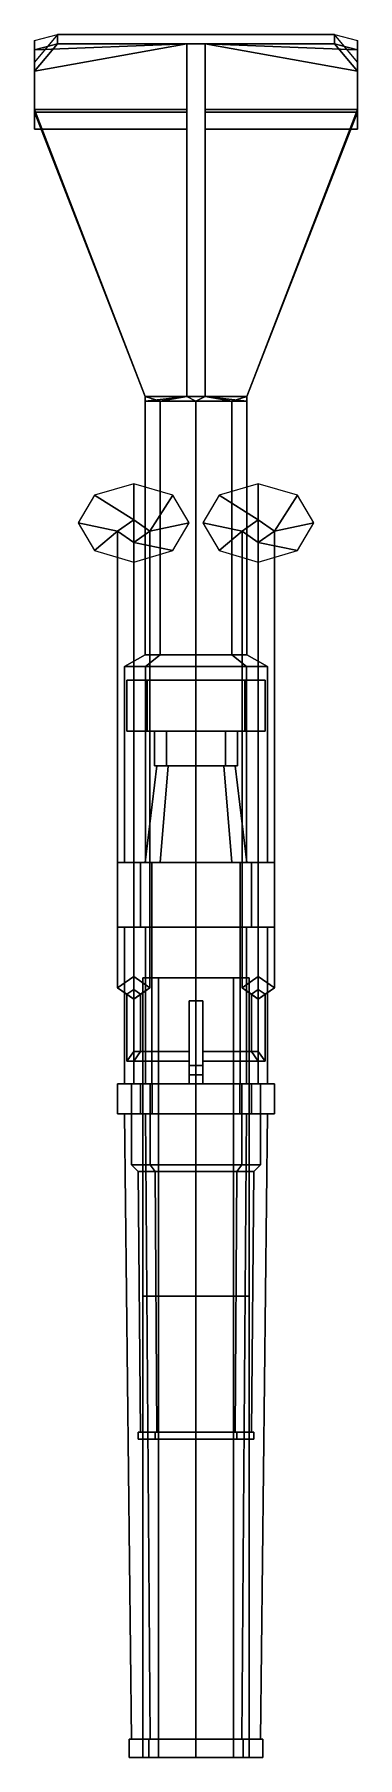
# Model space of a CAD drawing. Extents: x -0.7 to 0.7, y -5.88 to 1.59.
import ezdxf

# ---------------------------------------------------------------- set-up
doc = ezdxf.new("R2010")
doc.units = 0
doc.layers.get('0').update_dxf_attribs({"linetype": 'CONTINUOUS'})

msp = doc.modelspace()

# ---------------------------------------------------------------- linework, layer by layer
for points in [[(-0.6, 1.55, -1.18), (-0.7, 1.5238, -1.08), (-0.7, 1.5638, -1.08), (-0.6, 1.59, -1.18)], [(-0.7, 1.4306, 0.5), (-0.6, 1.55, 0.6), (-0.6, 1.59, 0.6), (-0.7, 1.4706, 0.5)], [(-0.6, 1.55, 0.6), (0.6, 1.55, 0.6), (0.6, 1.59, 0.6), (-0.6, 1.59, 0.6)], [(0.6, 1.55, -1.18), (-0.6, 1.55, -1.18), (-0.6, 1.59, -1.18), (0.6, 1.59, -1.18)], [(0.6, 1.55, 0.6), (0.7, 1.4306, 0.5), (0.7, 1.4706, 0.5), (0.6, 1.59, 0.6)], [(0.7, 1.5238, -1.08), (0.6, 1.55, -1.18), (0.6, 1.59, -1.18), (0.7, 1.5638, -1.08)], [(-0.7, 1.5238, -1.08), (-0.7, 1.18, 0.23), (-0.7, 1.22, 0.23), (-0.7, 1.5638, -1.08)], [(-0.7, 1.18, 0.29), (-0.04, 1.18, 0.29), (-0.04, 1.55, 0.6), (-0.7, 1.4306, 0.5)], [(-0.7, 1.4306, 0.5), (-0.04, 1.55, 0.6), (-0.6, 1.55, 0.6)], [(-0.7, 1.5238, -1.08), (-0.04, 1.55, -1.18), (-0.04, 1.264, -0.09), (-0.7, 1.264, -0.09)], [(-0.6, 1.55, -1.18), (-0.6, 1.55, -1.18), (-0.04, 1.55, -1.18), (-0.7, 1.5238, -1.08)], [(-0.04, 0.02, 0.22), (0.04, 0.02, 0.22), (0.04, 1.55, 0.6), (-0.04, 1.55, 0.6)], [(-0.04, 1.264, -0.09), (-0.04, 1.55, -1.18), (-0.04, 0.02, -0.22), (-0.04, 0.02, -0.09)], [(-0.04, 1.55, -1.18), (0.04, 1.55, -1.18), (0.04, 0.02, -0.22), (-0.04, 0.02, -0.22)], [(-0.04, 0.02, 0.22), (-0.04, 0.02, 0.22), (-0.04, 1.55, 0.6), (-0.04, 1.18, 0.29)], [(0.04, 1.55, 0.6), (0.7, 1.4306, 0.5), (0.6, 1.55, 0.6), (0.04, 1.55, 0.6)], [(0.04, 1.18, 0.29), (0.7, 1.18, 0.29), (0.7, 1.4306, 0.5), (0.04, 1.55, 0.6)], [(0.04, 1.55, -1.18), (0.7, 1.5238, -1.08), (0.7, 1.264, -0.09), (0.04, 1.264, -0.09)], [(0.6, 1.55, -1.18), (0.6, 1.55, -1.18), (0.7, 1.5238, -1.08), (0.04, 1.55, -1.18)], [(0.04, 1.55, -1.18), (0.04, 1.264, -0.09), (0.04, 0.02, -0.09), (0.04, 0.02, -0.22)], [(0.04, 0.02, 0.22), (0.04, 0.02, 0.22), (0.04, 1.18, 0.29), (0.04, 1.55, 0.6)], [(0.7, 1.18, 0.23), (0.7, 1.5238, -1.08), (0.7, 1.5638, -1.08), (0.7, 1.22, 0.23)], [(-0.7, 1.18, 0.29), (-0.7, 1.4306, 0.5), (-0.7, 1.4706, 0.5), (-0.7, 1.22, 0.29)], [(0.7, 1.4306, 0.5), (0.7, 1.18, 0.29), (0.7, 1.22, 0.29), (0.7, 1.4706, 0.5)], [(-0.7, 1.264, -0.09), (-0.04, 1.264, -0.09), (-0.04, 0.02, -0.09), (-0.22, 0.02, -0.09)], [(-0.7, 1.2535, -0.05), (-0.7, 1.264, -0.09), (-0.22, 0.02, -0.09), (-0.22, 0.02, -0.05)], [(-0.7, 1.2535, -0.05), (-0.04, 1.2535, -0.05), (-0.04, 1.18, 0.23), (-0.7, 1.18, 0.23)], [(-0.22, 0.02, -0.05), (-0.04, 0.02, -0.05), (-0.04, 1.2535, -0.05), (-0.7, 1.2535, -0.05)], [(-0.7, 1.18, 0.23), (-0.7, 1.18, 0.29), (-0.7, 1.22, 0.29), (-0.7, 1.22, 0.23)], [(-0.04, 1.2535, -0.05), (-0.04, 0.02, -0.05), (-0.04, 0.02, 0.22), (-0.04, 1.18, 0.23)], [(0.04, 1.264, -0.09), (0.7, 1.264, -0.09), (0.22, 0.02, -0.09), (0.04, 0.02, -0.09)], [(0.04, 1.2535, -0.05), (0.7, 1.2535, -0.05), (0.7, 1.18, 0.23), (0.04, 1.18, 0.23)], [(0.04, 0.02, -0.05), (0.22, 0.02, -0.05), (0.7, 1.2535, -0.05), (0.04, 1.2535, -0.05)], [(0.04, 0.02, -0.05), (0.04, 1.2535, -0.05), (0.04, 1.18, 0.23), (0.04, 0.02, 0.22)], [(0.22, 0.02, -0.05), (0.22, 0.02, -0.09), (0.7, 1.264, -0.09), (0.7, 1.2535, -0.05)], [(0.7, 1.18, 0.29), (0.7, 1.18, 0.23), (0.7, 1.22, 0.23), (0.7, 1.22, 0.29)], [(-0.7, 1.18, 0.23), (-0.04, 1.18, 0.23), (-0.04, 1.18, 0.29), (-0.7, 1.18, 0.29)], [(-0.04, 0.02, 0.22), (-0.04, 0.02, 0.22), (-0.04, 1.18, 0.29), (-0.04, 1.18, 0.23)], [(0.04, 1.18, 0.23), (0.7, 1.18, 0.23), (0.7, 1.18, 0.29), (0.04, 1.18, 0.29)], [(0.04, 0.02, 0.22), (0.04, 0.02, 0.22), (0.04, 1.18, 0.23), (0.04, 1.18, 0.29)], [(-0.22, 0.02, -0.05), (-0.22, 0.02, -0.09), (-0.22, 0)], [(-0.22, 0.02, -0.09), (-0.1556, 0, -0.1556), (-0.22, 0)], [(-0.04, 0.02, -0.05), (-0.22, 0.02, -0.05), (-0.22, 0), (-0.04, 0.02, 0.22)], [(-0.04, 0.02, 0.22), (-0.22, 0), (-0.1556, 0, 0.1556)], [(-0.04, 0.02, -0.09), (-0.04, 0.02, -0.22), (-0.1556, 0, -0.1556), (-0.22, 0.02, -0.09)], [(0, 0, 0.22), (0, 0, 0.22), (-0.04, 0.02, 0.22), (-0.1556, 0, 0.1556)], [(-0.1556, 0, -0.1556), (-0.04, 0.02, -0.22), (0, 0, -0.22)], [(0, 0, 0.22), (0, 0, 0.22), (0.04, 0.02, 0.22), (-0.04, 0.02, 0.22)], [(-0.04, 0.02, -0.22), (0.04, 0.02, -0.22), (0, 0, -0.22)], [(0, 0, 0.22), (0, 0, 0.22), (0.1556, 0, 0.1556), (0.04, 0.02, 0.22)], [(0.04, 0.02, -0.22), (0.1556, 0, -0.1556), (0, 0, -0.22)], [(0.22, 0.02, -0.05), (0.04, 0.02, -0.05), (0.04, 0.02, 0.22), (0.22, 0)], [(0.22, 0), (0.04, 0.02, 0.22), (0.1556, 0, 0.1556)], [(0.04, 0.02, -0.22), (0.04, 0.02, -0.09), (0.22, 0.02, -0.09), (0.1556, 0, -0.1556)], [(0.22, 0), (0.22, 0), (0.1556, 0, -0.1556), (0.22, 0.02, -0.09)], [(0.22, 0), (0.22, 0), (0.22, 0.02, -0.09), (0.22, 0.02, -0.05)], [(-0.22, -1.1), (-0.1556, -1.1, 0.1556), (-0.1556, 0, 0.1556), (-0.22, 0)], [(-0.1556, -1.1, -0.1556), (-0.22, -1.1), (-0.22, 0), (-0.1556, 0, -0.1556)], [(-0.1556, -1.1, 0.1556), (0, -1.1, 0.22), (0, 0, 0.22), (-0.1556, 0, 0.1556)], [(0, -1.1, -0.22), (-0.1556, -1.1, -0.1556), (-0.1556, 0, -0.1556), (0, 0, -0.22)], [(0, -1.1, 0.22), (0.1556, -1.1, 0.1556), (0.1556, 0, 0.1556), (0, 0, 0.22)], [(0.1556, -1.1, -0.1556), (0, -1.1, -0.22), (0, 0, -0.22), (0.1556, 0, -0.1556)], [(0.1556, -1.1, 0.1556), (0.22, -1.1), (0.22, 0), (0.1556, 0, 0.1556)], [(0.22, -1.1), (0.1556, -1.1, -0.1556), (0.1556, 0, -0.1556), (0.22, 0)], [(-0.27, -0.5136, -2.7074), (-0.27, -0.5136, -2.7074), (-0.27, -0.3581, -2.6225), (-0.4397, -0.4078, -2.6722)], [(-0.27, -0.5136, -2.7074), (-0.2, -0.5631, -2.7569), (-0.1003, -0.4078, -2.6722), (-0.27, -0.3581, -2.6225)], [(0.27, -0.5136, -2.7074), (0.27, -0.5136, -2.7074), (0.27, -0.3581, -2.6225), (0.1003, -0.4078, -2.6722)], [(0.27, -0.5136, -2.7074), (0.34, -0.5631, -2.7569), (0.4397, -0.4078, -2.6722), (0.27, -0.3581, -2.6225)], [(-0.34, -0.5631, -2.7569), (-0.27, -0.5136, -2.7074), (-0.4397, -0.4078, -2.6722), (-0.51, -0.5278, -2.7922)], [(-0.2, -0.5631, -2.7569), (-0.2, -0.5631, -2.7569), (-0.03, -0.5278, -2.7922), (-0.1003, -0.4078, -2.6722)], [(0.2, -0.5631, -2.7569), (0.27, -0.5136, -2.7074), (0.1003, -0.4078, -2.6722), (0.03, -0.5278, -2.7922)], [(0.34, -0.5631, -2.7569), (0.34, -0.5631, -2.7569), (0.51, -0.5278, -2.7922), (0.4397, -0.4078, -2.6722)], [(-0.34, -2.543, -0.777), (-0.27, -2.4935, -0.7275), (-0.27, -0.5136, -2.7074), (-0.34, -0.5631, -2.7569)], [(-0.27, -2.4935, -0.7275), (-0.2, -2.543, -0.777), (-0.2, -0.5631, -2.7569), (-0.27, -0.5136, -2.7074)], [(0.2, -2.543, -0.777), (0.27, -2.4935, -0.7275), (0.27, -0.5136, -2.7074), (0.2, -0.5631, -2.7569)], [(0.27, -2.4935, -0.7275), (0.34, -2.543, -0.777), (0.34, -0.5631, -2.7569), (0.27, -0.5136, -2.7074)], [(-0.34, -0.5631, -2.7569), (-0.34, -0.5631, -2.7569), (-0.51, -0.5278, -2.7922), (-0.4397, -0.6478, -2.9122)], [(-0.27, -0.6126, -2.8064), (-0.34, -0.5631, -2.7569), (-0.4397, -0.6478, -2.9122), (-0.27, -0.6975, -2.9619)], [(-0.27, -2.5925, -0.8265), (-0.34, -2.543, -0.777), (-0.34, -0.5631, -2.7569), (-0.27, -0.6126, -2.8064)], [(-0.2, -0.5631, -2.7569), (-0.27, -0.6126, -2.8064), (-0.1003, -0.6478, -2.9122), (-0.03, -0.5278, -2.7922)], [(-0.2, -2.543, -0.777), (-0.27, -2.5925, -0.8265), (-0.27, -0.6126, -2.8064), (-0.2, -0.5631, -2.7569)], [(0.2, -0.5631, -2.7569), (0.2, -0.5631, -2.7569), (0.03, -0.5278, -2.7922), (0.1003, -0.6478, -2.9122)], [(0.27, -0.6126, -2.8064), (0.2, -0.5631, -2.7569), (0.1003, -0.6478, -2.9122), (0.27, -0.6975, -2.9619)], [(0.27, -2.5925, -0.8265), (0.2, -2.543, -0.777), (0.2, -0.5631, -2.7569), (0.27, -0.6126, -2.8064)], [(0.34, -0.5631, -2.7569), (0.27, -0.6126, -2.8064), (0.4397, -0.6478, -2.9122), (0.51, -0.5278, -2.7922)], [(0.34, -2.543, -0.777), (0.27, -2.5925, -0.8265), (0.27, -0.6126, -2.8064), (0.34, -0.5631, -2.7569)], [(-0.27, -0.6126, -2.8064), (-0.27, -0.6126, -2.8064), (-0.27, -0.6975, -2.9619), (-0.1003, -0.6478, -2.9122)], [(0.27, -0.6126, -2.8064), (0.27, -0.6126, -2.8064), (0.27, -0.6975, -2.9619), (0.4397, -0.6478, -2.9122)], [(-0.1556, -1.1, 0.1556), (-0.22, -1.1), (-0.31, -1.15), (-0.2192, -1.15, 0.2192)], [(-0.22, -1.1), (-0.1556, -1.1, -0.1556), (-0.2192, -1.15, -0.2192), (-0.31, -1.15)], [(0, -1.1, 0.22), (-0.1556, -1.1, 0.1556), (-0.2192, -1.15, 0.2192), (0, -1.15, 0.31)], [(-0.1556, -1.1, -0.1556), (0, -1.1, -0.22), (0, -1.15, -0.31), (-0.2192, -1.15, -0.2192)], [(0.1556, -1.1, 0.1556), (0, -1.1, 0.22), (0, -1.15, 0.31), (0.2192, -1.15, 0.2192)], [(0, -1.1, -0.22), (0.1556, -1.1, -0.1556), (0.2192, -1.15, -0.2192), (0, -1.15, -0.31)], [(0.22, -1.1), (0.1556, -1.1, 0.1556), (0.2192, -1.15, 0.2192), (0.31, -1.15)], [(0.1556, -1.1, -0.1556), (0.22, -1.1), (0.31, -1.15), (0.2192, -1.15, -0.2192)], [(-0.31, -2), (-0.2192, -2, 0.2192), (-0.2192, -1.15, 0.2192), (-0.31, -1.15)], [(-0.2192, -2, -0.2192), (-0.31, -2), (-0.31, -1.15), (-0.2192, -1.15, -0.2192)], [(-0.2192, -2, 0.2192), (0, -2, 0.31), (0, -1.15, 0.31), (-0.2192, -1.15, 0.2192)], [(0, -2, -0.31), (-0.2192, -2, -0.2192), (-0.2192, -1.15, -0.2192), (0, -1.15, -0.31)], [(0, -2, 0.31), (0.2192, -2, 0.2192), (0.2192, -1.15, 0.2192), (0, -1.15, 0.31)], [(0.2192, -2, -0.2192), (0, -2, -0.31), (0, -1.15, -0.31), (0.2192, -1.15, -0.2192)], [(0.2192, -2, 0.2192), (0.31, -2), (0.31, -1.15), (0.2192, -1.15, 0.2192)], [(0.31, -2), (0.2192, -2, -0.2192), (0.2192, -1.15, -0.2192), (0.31, -1.15)], [(-0.3, -1.43, 0.62), (-0.2121, -1.43, 0.8321), (-0.2121, -1.21, 0.8321), (-0.3, -1.21, 0.62)], [(-0.2121, -1.43, 0.4079), (-0.3, -1.43, 0.62), (-0.3, -1.21, 0.62), (-0.2121, -1.21, 0.4079)], [(-0.2121, -1.43, 0.8321), (0, -1.43, 0.92), (0, -1.21, 0.92), (-0.2121, -1.21, 0.8321)], [(0, -1.43, 0.32), (-0.2121, -1.43, 0.4079), (-0.2121, -1.21, 0.4079), (0, -1.21, 0.32)], [(0, -1.43, 0.92), (0.2121, -1.43, 0.8321), (0.2121, -1.21, 0.8321), (0, -1.21, 0.92)], [(0.2121, -1.43, 0.4079), (0, -1.43, 0.32), (0, -1.21, 0.32), (0.2121, -1.21, 0.4079)], [(0.2121, -1.43, 0.8321), (0.3, -1.43, 0.62), (0.3, -1.21, 0.62), (0.2121, -1.21, 0.8321)], [(0.3, -1.43, 0.62), (0.2121, -1.43, 0.4079), (0.2121, -1.21, 0.4079), (0.3, -1.21, 0.62)], [(-0.1273, -1.43, 0.4927), (-0.18, -1.43, 0.62), (-0.3, -1.43, 0.62), (-0.2121, -1.43, 0.4079)], [(-0.18, -1.43, 0.62), (-0.1273, -1.43, 0.7473), (-0.2121, -1.43, 0.8321), (-0.3, -1.43, 0.62)], [(0, -1.43, 0.44), (-0.1273, -1.43, 0.4927), (-0.2121, -1.43, 0.4079), (0, -1.43, 0.32)], [(-0.1273, -1.43, 0.7473), (0, -1.43, 0.8), (0, -1.43, 0.92), (-0.2121, -1.43, 0.8321)], [(-0.18, -1.58, 0.62), (-0.1273, -1.58, 0.7473), (-0.1273, -1.43, 0.7473), (-0.18, -1.43, 0.62)], [(-0.1273, -1.58, 0.4927), (-0.18, -1.58, 0.62), (-0.18, -1.43, 0.62), (-0.1273, -1.43, 0.4927)], [(-0.1273, -1.58, 0.7473), (0, -1.58, 0.8), (0, -1.43, 0.8), (-0.1273, -1.43, 0.7473)], [(0, -1.58, 0.44), (-0.1273, -1.58, 0.4927), (-0.1273, -1.43, 0.4927), (0, -1.43, 0.44)], [(0, -1.58, 0.8), (0.1273, -1.58, 0.7473), (0.1273, -1.43, 0.7473), (0, -1.43, 0.8)], [(0.1273, -1.58, 0.4927), (0, -1.58, 0.44), (0, -1.43, 0.44), (0.1273, -1.43, 0.4927)], [(0, -1.43, 0.8), (0.1273, -1.43, 0.7473), (0.2121, -1.43, 0.8321), (0, -1.43, 0.92)], [(0.1273, -1.43, 0.4927), (0, -1.43, 0.44), (0, -1.43, 0.32), (0.2121, -1.43, 0.4079)], [(0.1273, -1.58, 0.7473), (0.18, -1.58, 0.62), (0.18, -1.43, 0.62), (0.1273, -1.43, 0.7473)], [(0.18, -1.58, 0.62), (0.1273, -1.58, 0.4927), (0.1273, -1.43, 0.4927), (0.18, -1.43, 0.62)], [(0.1273, -1.43, 0.7473), (0.18, -1.43, 0.62), (0.3, -1.43, 0.62), (0.2121, -1.43, 0.8321)], [(0.18, -1.43, 0.62), (0.1273, -1.43, 0.4927), (0.2121, -1.43, 0.4079), (0.3, -1.43, 0.62)], [(-0.22, -2, 0.62), (-0.1556, -2, 0.7756), (-0.1202, -1.58, 0.7402), (-0.17, -1.58, 0.62)], [(-0.1556, -2, 0.4644), (-0.22, -2, 0.62), (-0.17, -1.58, 0.62), (-0.1202, -1.58, 0.4998)], [(-0.1202, -1.58, 0.4998), (-0.17, -1.58, 0.62), (-0.18, -1.58, 0.62), (-0.1273, -1.58, 0.4927)], [(-0.17, -1.58, 0.62), (-0.1202, -1.58, 0.7402), (-0.1273, -1.58, 0.7473), (-0.18, -1.58, 0.62)], [(-0.1556, -2, 0.7756), (0, -2, 0.84), (0, -1.58, 0.79), (-0.1202, -1.58, 0.7402)], [(0, -2, 0.4), (-0.1556, -2, 0.4644), (-0.1202, -1.58, 0.4998), (0, -1.58, 0.45)], [(0, -1.58, 0.45), (-0.1202, -1.58, 0.4998), (-0.1273, -1.58, 0.4927), (0, -1.58, 0.44)], [(-0.1202, -1.58, 0.7402), (0, -1.58, 0.79), (0, -1.58, 0.8), (-0.1273, -1.58, 0.7473)], [(0, -2, 0.84), (0.1556, -2, 0.7756), (0.1202, -1.58, 0.7402), (0, -1.58, 0.79)], [(0.1556, -2, 0.4644), (0, -2, 0.4), (0, -1.58, 0.45), (0.1202, -1.58, 0.4998)], [(0, -1.58, 0.79), (0.1202, -1.58, 0.7402), (0.1273, -1.58, 0.7473), (0, -1.58, 0.8)], [(0.1202, -1.58, 0.4998), (0, -1.58, 0.45), (0, -1.58, 0.44), (0.1273, -1.58, 0.4927)], [(0.1556, -2, 0.7756), (0.22, -2, 0.62), (0.17, -1.58, 0.62), (0.1202, -1.58, 0.7402)], [(0.22, -2, 0.62), (0.1556, -2, 0.4644), (0.1202, -1.58, 0.4998), (0.17, -1.58, 0.62)], [(0.1202, -1.58, 0.7402), (0.17, -1.58, 0.62), (0.18, -1.58, 0.62), (0.1273, -1.58, 0.7473)], [(0.17, -1.58, 0.62), (0.1202, -1.58, 0.4998), (0.1273, -1.58, 0.4927), (0.18, -1.58, 0.62)], [(-0.34, -2.28), (-0.2404, -2.28, 0.2404), (-0.2404, -2, 0.2404), (-0.34, -2)], [(-0.2404, -2.28, -0.2404), (-0.34, -2.28), (-0.34, -2), (-0.2404, -2, -0.2404)], [(-0.2404, -2, -0.2404), (-0.34, -2), (-0.31, -2), (-0.2192, -2, -0.2192)], [(-0.34, -2), (-0.2404, -2, 0.2404), (-0.2192, -2, 0.2192), (-0.31, -2)], [(-0.27, -2.96, 0.62), (-0.1909, -2.96, 0.8109), (-0.1909, -2, 0.8109), (-0.27, -2, 0.62)], [(-0.1909, -2.96, 0.4291), (-0.27, -2.96, 0.62), (-0.27, -2, 0.62), (-0.1909, -2, 0.4291)], [(-0.1909, -2, 0.4291), (-0.27, -2, 0.62), (-0.22, -2, 0.62), (-0.1556, -2, 0.4644)], [(-0.27, -2, 0.62), (-0.1909, -2, 0.8109), (-0.1556, -2, 0.7756), (-0.22, -2, 0.62)], [(-0.2404, -2.28, 0.2404), (0, -2.28, 0.34), (0, -2, 0.34), (-0.2404, -2, 0.2404)], [(0, -2.28, -0.34), (-0.2404, -2.28, -0.2404), (-0.2404, -2, -0.2404), (0, -2, -0.34)], [(0, -2, -0.34), (-0.2404, -2, -0.2404), (-0.2192, -2, -0.2192), (0, -2, -0.31)], [(-0.2404, -2, 0.2404), (0, -2, 0.34), (0, -2, 0.31), (-0.2192, -2, 0.2192)], [(-0.1909, -2.96, 0.8109), (0, -2.96, 0.89), (0, -2, 0.89), (-0.1909, -2, 0.8109)], [(0, -2.96, 0.35), (-0.1909, -2.96, 0.4291), (-0.1909, -2, 0.4291), (0, -2, 0.35)], [(0, -2, 0.35), (-0.1909, -2, 0.4291), (-0.1556, -2, 0.4644), (0, -2, 0.4)], [(-0.1909, -2, 0.8109), (0, -2, 0.89), (0, -2, 0.84), (-0.1556, -2, 0.7756)], [(0, -2.28, 0.34), (0.2404, -2.28, 0.2404), (0.2404, -2, 0.2404), (0, -2, 0.34)], [(0.2404, -2.28, -0.2404), (0, -2.28, -0.34), (0, -2, -0.34), (0.2404, -2, -0.2404)], [(0, -2, 0.34), (0.2404, -2, 0.2404), (0.2192, -2, 0.2192), (0, -2, 0.31)], [(0.2404, -2, -0.2404), (0, -2, -0.34), (0, -2, -0.31), (0.2192, -2, -0.2192)], [(0, -2.96, 0.89), (0.1909, -2.96, 0.8109), (0.1909, -2, 0.8109), (0, -2, 0.89)], [(0.1909, -2.96, 0.4291), (0, -2.96, 0.35), (0, -2, 0.35), (0.1909, -2, 0.4291)], [(0, -2, 0.89), (0.1909, -2, 0.8109), (0.1556, -2, 0.7756), (0, -2, 0.84)], [(0.1909, -2, 0.4291), (0, -2, 0.35), (0, -2, 0.4), (0.1556, -2, 0.4644)], [(0.1909, -2, 0.8109), (0.27, -2, 0.62), (0.22, -2, 0.62), (0.1556, -2, 0.7756)], [(0.27, -2, 0.62), (0.1909, -2, 0.4291), (0.1556, -2, 0.4644), (0.22, -2, 0.62)], [(0.1909, -2.96, 0.8109), (0.27, -2.96, 0.62), (0.27, -2, 0.62), (0.1909, -2, 0.8109)], [(0.27, -2.96, 0.62), (0.1909, -2.96, 0.4291), (0.1909, -2, 0.4291), (0.27, -2, 0.62)], [(0.2404, -2, 0.2404), (0.34, -2), (0.31, -2), (0.2192, -2, 0.2192)], [(0.34, -2), (0.2404, -2, -0.2404), (0.2192, -2, -0.2192), (0.31, -2)], [(0.2404, -2.28, 0.2404), (0.34, -2.28), (0.34, -2), (0.2404, -2, 0.2404)], [(0.34, -2.28), (0.2404, -2.28, -0.2404), (0.2404, -2, -0.2404), (0.34, -2)], [(-0.34, -2.28), (-0.2404, -2.28, -0.2404), (-0.2192, -2.28, -0.2192), (-0.31, -2.28)], [(-0.2404, -2.28, 0.2404), (-0.34, -2.28), (-0.31, -2.28), (-0.2192, -2.28, 0.2192)], [(-0.31, -2.96), (-0.2192, -2.96, 0.2192), (-0.2192, -2.28, 0.2192), (-0.31, -2.28)], [(-0.2192, -2.96, -0.2192), (-0.31, -2.96), (-0.31, -2.28), (-0.2192, -2.28, -0.2192)], [(0, -2.28, 0.34), (-0.2404, -2.28, 0.2404), (-0.2192, -2.28, 0.2192), (0, -2.28, 0.31)], [(-0.2404, -2.28, -0.2404), (0, -2.28, -0.34), (0, -2.28, -0.31), (-0.2192, -2.28, -0.2192)], [(-0.2192, -2.96, 0.2192), (0, -2.96, 0.31), (0, -2.28, 0.31), (-0.2192, -2.28, 0.2192)], [(0, -2.96, -0.31), (-0.2192, -2.96, -0.2192), (-0.2192, -2.28, -0.2192), (0, -2.28, -0.31)], [(0, -2.96, 0.31), (0.2192, -2.96, 0.2192), (0.2192, -2.28, 0.2192), (0, -2.28, 0.31)], [(0.2192, -2.96, -0.2192), (0, -2.96, -0.31), (0, -2.28, -0.31), (0.2192, -2.28, -0.2192)], [(0.2404, -2.28, 0.2404), (0, -2.28, 0.34), (0, -2.28, 0.31), (0.2192, -2.28, 0.2192)], [(0, -2.28, -0.34), (0.2404, -2.28, -0.2404), (0.2192, -2.28, -0.2192), (0, -2.28, -0.31)], [(0.2192, -2.96, 0.2192), (0.31, -2.96), (0.31, -2.28), (0.2192, -2.28, 0.2192)], [(0.31, -2.96), (0.2192, -2.96, -0.2192), (0.2192, -2.28, -0.2192), (0.31, -2.28)], [(0.2404, -2.28, -0.2404), (0.34, -2.28), (0.31, -2.28), (0.2192, -2.28, -0.2192)], [(0.34, -2.28), (0.2404, -2.28, 0.2404), (0.2192, -2.28, 0.2192), (0.31, -2.28)], [(-0.3, -2.5713, -0.7487), (-0.27, -2.5501, -0.7275), (-0.27, -2.4935, -0.7275), (-0.34, -2.543, -0.777)], [(-0.27, -2.5501, -0.7275), (-0.24, -2.5713, -0.7487), (-0.2, -2.543, -0.777), (-0.27, -2.4935, -0.7275)], [(-0.1626, -4.5, 0.7826), (-0.23, -4.5, 0.62), (-0.23, -2.5, 0.62), (-0.1626, -2.5, 0.7826)], [(-0.23, -4.5, 0.62), (-0.1626, -4.5, 0.4574), (-0.1626, -2.5, 0.4574), (-0.23, -2.5, 0.62)], [(0, -4.5, 0.85), (-0.1626, -4.5, 0.7826), (-0.1626, -2.5, 0.7826), (0, -2.5, 0.85)], [(-0.1626, -4.5, 0.4574), (0, -4.5, 0.39), (0, -2.5, 0.39), (-0.1626, -2.5, 0.4574)], [(0.1626, -4.5, 0.7826), (0, -4.5, 0.85), (0, -2.5, 0.85), (0.1626, -2.5, 0.7826)], [(0, -4.5, 0.39), (0.1626, -4.5, 0.4574), (0.1626, -2.5, 0.4574), (0, -2.5, 0.39)], [(0.23, -4.5, 0.62), (0.1626, -4.5, 0.7826), (0.1626, -2.5, 0.7826), (0.23, -2.5, 0.62)], [(0.1626, -4.5, 0.4574), (0.23, -4.5, 0.62), (0.23, -2.5, 0.62), (0.1626, -2.5, 0.4574)], [(0.24, -2.5713, -0.7487), (0.27, -2.5501, -0.7275), (0.27, -2.4935, -0.7275), (0.2, -2.543, -0.777)], [(0.27, -2.5501, -0.7275), (0.3, -2.5713, -0.7487), (0.34, -2.543, -0.777), (0.27, -2.4935, -0.7275)], [(-0.27, -2.5925, -0.7699), (-0.3, -2.5713, -0.7487), (-0.34, -2.543, -0.777), (-0.27, -2.5925, -0.8265)], [(-0.3, -2.8612, -0.4588), (-0.27, -2.8188, -0.4588), (-0.27, -2.5501, -0.7275), (-0.3, -2.5713, -0.7487)], [(-0.27, -2.8612, -0.5012), (-0.3, -2.8612, -0.4588), (-0.3, -2.5713, -0.7487), (-0.27, -2.5925, -0.7699)], [(-0.24, -2.5713, -0.7487), (-0.27, -2.5925, -0.7699), (-0.27, -2.5925, -0.8265), (-0.2, -2.543, -0.777)], [(-0.27, -2.8188, -0.4588), (-0.24, -2.8188, -0.5012), (-0.24, -2.5713, -0.7487), (-0.27, -2.5501, -0.7275)], [(-0.24, -2.8188, -0.5012), (-0.27, -2.8612, -0.5012), (-0.27, -2.5925, -0.7699), (-0.24, -2.5713, -0.7487)], [(0.03, -2.88, -0.56), (-0.03, -2.88, -0.56), (-0.03, -2.6, -0.5), (0.03, -2.6, -0.5)], [(0.03, -2.6, -0.5), (-0.03, -2.6, -0.5), (0, -2.6, -0.31), (0.03, -2.6, -0.2976)], [(-0.03, -2.6, -0.5), (-0.03, -2.6, -0.5), (-0.03, -2.6, -0.2976), (0, -2.6, -0.31)], [(-0.03, -2.92, -0.56), (-0.03, -2.96, -0.53), (-0.03, -2.6, -0.5), (-0.03, -2.88, -0.56)], [(-0.03, -2.96, -0.53), (-0.03, -2.96, -0.2976), (-0.03, -2.6, -0.2976), (-0.03, -2.6, -0.5)], [(0.03, -2.96, -0.53), (0.03, -2.92, -0.56), (0.03, -2.88, -0.56), (0.03, -2.6, -0.5)], [(0.03, -2.96, -0.2976), (0.03, -2.96, -0.53), (0.03, -2.6, -0.5), (0.03, -2.6, -0.2976)], [(0.27, -2.5925, -0.7699), (0.24, -2.5713, -0.7487), (0.2, -2.543, -0.777), (0.27, -2.5925, -0.8265)], [(0.24, -2.8188, -0.5012), (0.27, -2.8188, -0.4588), (0.27, -2.5501, -0.7275), (0.24, -2.5713, -0.7487)], [(0.27, -2.8612, -0.5012), (0.24, -2.8188, -0.5012), (0.24, -2.5713, -0.7487), (0.27, -2.5925, -0.7699)], [(0.3, -2.5713, -0.7487), (0.27, -2.5925, -0.7699), (0.27, -2.5925, -0.8265), (0.34, -2.543, -0.777)], [(0.27, -2.8188, -0.4588), (0.3, -2.8612, -0.4588), (0.3, -2.5713, -0.7487), (0.27, -2.5501, -0.7275)], [(0.3, -2.8612, -0.4588), (0.27, -2.8612, -0.5012), (0.27, -2.5925, -0.7699), (0.3, -2.5713, -0.7487)], [(-0.27, -2.8188, -0.4588), (-0.3, -2.8612, -0.4588), (-0.03, -2.8612, -0.4588), (-0.03, -2.8188, -0.4588)], [(-0.24, -2.8188, -0.5012), (-0.27, -2.8188, -0.4588), (-0.03, -2.8188, -0.4588), (-0.03, -2.8188, -0.5012)], [(-0.27, -2.8612, -0.5012), (-0.24, -2.8188, -0.5012), (-0.03, -2.8188, -0.5012), (-0.03, -2.8612, -0.5012)], [(0.27, -2.8188, -0.4588), (0.24, -2.8188, -0.5012), (0.03, -2.8188, -0.5012), (0.03, -2.8188, -0.4588)], [(0.3, -2.8612, -0.4588), (0.27, -2.8188, -0.4588), (0.03, -2.8188, -0.4588), (0.03, -2.8612, -0.4588)], [(0.24, -2.8188, -0.5012), (0.27, -2.8612, -0.5012), (0.03, -2.8612, -0.5012), (0.03, -2.8188, -0.5012)], [(-0.3, -2.8612, -0.4588), (-0.27, -2.8612, -0.5012), (-0.03, -2.8612, -0.5012), (-0.03, -2.8612, -0.4588)], [(0.03, -2.92, -0.56), (-0.03, -2.92, -0.56), (-0.03, -2.88, -0.56), (0.03, -2.88, -0.56)], [(0.27, -2.8612, -0.5012), (0.3, -2.8612, -0.4588), (0.03, -2.8612, -0.4588), (0.03, -2.8612, -0.5012)], [(-0.34, -3.09), (-0.2404, -3.09, 0.2404), (-0.2404, -2.96, 0.2404), (-0.34, -2.96)], [(-0.2404, -3.09, -0.2404), (-0.34, -3.09), (-0.34, -2.96), (-0.2404, -2.96, -0.2404)], [(-0.2404, -2.96, -0.2404), (-0.34, -2.96), (-0.31, -2.96), (-0.2192, -2.96, -0.2192)], [(-0.34, -2.96), (-0.2404, -2.96, 0.2404), (-0.2192, -2.96, 0.2192), (-0.31, -2.96)], [(-0.28, -3.31, 0.62), (-0.198, -3.31, 0.818), (-0.198, -2.96, 0.818), (-0.28, -2.96, 0.62)], [(-0.198, -3.31, 0.422), (-0.28, -3.31, 0.62), (-0.28, -2.96, 0.62), (-0.198, -2.96, 0.422)], [(-0.198, -2.96, 0.422), (-0.28, -2.96, 0.62), (-0.27, -2.96, 0.62), (-0.1909, -2.96, 0.4291)], [(-0.28, -2.96, 0.62), (-0.198, -2.96, 0.818), (-0.1909, -2.96, 0.8109), (-0.27, -2.96, 0.62)], [(-0.2404, -3.09, 0.2404), (-0.19, -3.09, 0.2613), (-0.19, -2.96, 0.2613), (-0.2404, -2.96, 0.2404)], [(0, -3.09, -0.34), (-0.2404, -3.09, -0.2404), (-0.2404, -2.96, -0.2404), (0, -2.96, -0.34)], [(0, -2.96, -0.34), (-0.2404, -2.96, -0.2404), (-0.2192, -2.96, -0.2192), (0, -2.96, -0.31)], [(-0.2404, -2.96, 0.2404), (-0.19, -2.96, 0.2613), (0, -2.96, 0.31), (-0.2192, -2.96, 0.2192)], [(-0.198, -3.31, 0.818), (0, -3.31, 0.9), (0, -2.96, 0.9), (-0.198, -2.96, 0.818)], [(0, -3.31, 0.34), (-0.198, -3.31, 0.422), (-0.198, -2.96, 0.422), (0, -2.96, 0.34)], [(-0.19, -2.96, 0.4187), (-0.198, -2.96, 0.422), (-0.1909, -2.96, 0.4291), (0, -2.96, 0.35)], [(-0.198, -2.96, 0.818), (0, -2.96, 0.9), (0, -2.96, 0.89), (-0.1909, -2.96, 0.8109)], [(-0.19, -3.09, 0.2613), (-0.19, -3.09, 0.4187), (-0.19, -2.96, 0.4187), (-0.19, -2.96, 0.2613)], [(-0.19, -2.96, 0.2613), (-0.19, -2.96, 0.4187), (0, -2.96, 0.34), (0, -2.96, 0.31)], [(0.03, -2.96, -0.53), (-0.03, -2.96, -0.53), (-0.03, -2.92, -0.56), (0.03, -2.92, -0.56)], [(0.03, -2.96, -0.2976), (0, -2.96, -0.31), (-0.03, -2.96, -0.53), (0.03, -2.96, -0.53)], [(0, -2.96, -0.31), (-0.03, -2.96, -0.2976), (-0.03, -2.96, -0.53)], [(0.2404, -3.09, -0.2404), (0, -3.09, -0.34), (0, -2.96, -0.34), (0.2404, -2.96, -0.2404)], [(0.19, -2.96, 0.2613), (0.2404, -2.96, 0.2404), (0.2192, -2.96, 0.2192), (0, -2.96, 0.31)], [(0.2404, -2.96, -0.2404), (0, -2.96, -0.34), (0, -2.96, -0.31), (0.2192, -2.96, -0.2192)], [(0, -3.31, 0.9), (0.198, -3.31, 0.818), (0.198, -2.96, 0.818), (0, -2.96, 0.9)], [(0.198, -3.31, 0.422), (0, -3.31, 0.34), (0, -2.96, 0.34), (0.198, -2.96, 0.422)], [(0, -2.96, 0.9), (0.198, -2.96, 0.818), (0.1909, -2.96, 0.8109), (0, -2.96, 0.89)], [(0.198, -2.96, 0.422), (0.19, -2.96, 0.4187), (0, -2.96, 0.35), (0.1909, -2.96, 0.4291)], [(0.19, -2.96, 0.4187), (0.19, -2.96, 0.2613), (0, -2.96, 0.31), (0, -2.96, 0.34)], [(0.19, -3.09, 0.2613), (0.2404, -3.09, 0.2404), (0.2404, -2.96, 0.2404), (0.19, -2.96, 0.2613)], [(0.19, -3.09, 0.4187), (0.19, -3.09, 0.2613), (0.19, -2.96, 0.2613), (0.19, -2.96, 0.4187)], [(0.198, -2.96, 0.818), (0.28, -2.96, 0.62), (0.27, -2.96, 0.62), (0.1909, -2.96, 0.8109)], [(0.28, -2.96, 0.62), (0.198, -2.96, 0.422), (0.1909, -2.96, 0.4291), (0.27, -2.96, 0.62)], [(0.198, -3.31, 0.818), (0.28, -3.31, 0.62), (0.28, -2.96, 0.62), (0.198, -2.96, 0.818)], [(0.28, -3.31, 0.62), (0.198, -3.31, 0.422), (0.198, -2.96, 0.422), (0.28, -2.96, 0.62)], [(0.2404, -2.96, 0.2404), (0.34, -2.96), (0.31, -2.96), (0.2192, -2.96, 0.2192)], [(0.34, -2.96), (0.2404, -2.96, -0.2404), (0.2192, -2.96, -0.2192), (0.31, -2.96)], [(0.2404, -3.09, 0.2404), (0.34, -3.09), (0.34, -2.96), (0.2404, -2.96, 0.2404)], [(0.34, -3.09), (0.2404, -3.09, -0.2404), (0.2404, -2.96, -0.2404), (0.34, -2.96)], [(-0.34, -3.09), (-0.2404, -3.09, -0.2404), (-0.2192, -3.09, -0.2192), (-0.31, -3.09)], [(-0.2404, -3.09, 0.2404), (-0.34, -3.09), (-0.31, -3.09), (-0.2192, -3.09, 0.2192)], [(-0.28, -5.8), (-0.198, -5.8, 0.198), (-0.2192, -3.09, 0.2192), (-0.31, -3.09)], [(-0.198, -5.8, -0.198), (-0.28, -5.8), (-0.31, -3.09), (-0.2192, -3.09, -0.2192)], [(-0.19, -3.09, 0.2613), (-0.2404, -3.09, 0.2404), (-0.2192, -3.09, 0.2192), (0, -3.09, 0.31)], [(-0.2404, -3.09, -0.2404), (0, -3.09, -0.34), (0, -3.09, -0.31), (-0.2192, -3.09, -0.2192)], [(-0.198, -5.8, 0.198), (0, -5.8, 0.28), (0, -3.09, 0.31), (-0.2192, -3.09, 0.2192)], [(0, -5.8, -0.28), (-0.198, -5.8, -0.198), (-0.2192, -3.09, -0.2192), (0, -3.09, -0.31)], [(-0.19, -3.09, 0.4187), (-0.19, -3.09, 0.2613), (0, -3.09, 0.31), (0, -3.09, 0.34)], [(0, -5.8, 0.28), (0.198, -5.8, 0.198), (0.2192, -3.09, 0.2192), (0, -3.09, 0.31)], [(0.198, -5.8, -0.198), (0, -5.8, -0.28), (0, -3.09, -0.31), (0.2192, -3.09, -0.2192)], [(0.2404, -3.09, 0.2404), (0.19, -3.09, 0.2613), (0, -3.09, 0.31), (0.2192, -3.09, 0.2192)], [(0, -3.09, -0.34), (0.2404, -3.09, -0.2404), (0.2192, -3.09, -0.2192), (0, -3.09, -0.31)], [(0, -3.09, 0.34), (0, -3.09, 0.31), (0.19, -3.09, 0.2613), (0.19, -3.09, 0.4187)], [(0.198, -5.8, 0.198), (0.28, -5.8), (0.31, -3.09), (0.2192, -3.09, 0.2192)], [(0.28, -5.8), (0.198, -5.8, -0.198), (0.2192, -3.09, -0.2192), (0.31, -3.09)], [(0.2404, -3.09, -0.2404), (0.34, -3.09), (0.31, -3.09), (0.2192, -3.09, -0.2192)], [(0.34, -3.09), (0.2404, -3.09, 0.2404), (0.2192, -3.09, 0.2192), (0.31, -3.09)], [(-0.1768, -3.34, 0.4432), (-0.25, -3.34, 0.62), (-0.28, -3.31, 0.62), (-0.198, -3.31, 0.422)], [(-0.25, -3.34, 0.62), (-0.1768, -3.34, 0.7968), (-0.198, -3.31, 0.818), (-0.28, -3.31, 0.62)], [(-0.24, -4.47, 0.62), (-0.1697, -4.47, 0.7897), (-0.1768, -3.34, 0.7968), (-0.25, -3.34, 0.62)], [(-0.1697, -4.47, 0.4503), (-0.24, -4.47, 0.62), (-0.25, -3.34, 0.62), (-0.1768, -3.34, 0.4432)], [(0, -3.34, 0.37), (-0.1768, -3.34, 0.4432), (-0.198, -3.31, 0.422), (0, -3.31, 0.34)], [(-0.1768, -3.34, 0.7968), (0, -3.34, 0.87), (0, -3.31, 0.9), (-0.198, -3.31, 0.818)], [(-0.1697, -4.47, 0.7897), (0, -4.47, 0.86), (0, -3.34, 0.87), (-0.1768, -3.34, 0.7968)], [(0, -4.47, 0.38), (-0.1697, -4.47, 0.4503), (-0.1768, -3.34, 0.4432), (0, -3.34, 0.37)], [(0, -3.34, 0.87), (0.1768, -3.34, 0.7968), (0.198, -3.31, 0.818), (0, -3.31, 0.9)], [(0.1768, -3.34, 0.4432), (0, -3.34, 0.37), (0, -3.31, 0.34), (0.198, -3.31, 0.422)], [(0, -4.47, 0.86), (0.1697, -4.47, 0.7897), (0.1768, -3.34, 0.7968), (0, -3.34, 0.87)], [(0.1697, -4.47, 0.4503), (0, -4.47, 0.38), (0, -3.34, 0.37), (0.1768, -3.34, 0.4432)], [(0.1697, -4.47, 0.7897), (0.24, -4.47, 0.62), (0.25, -3.34, 0.62), (0.1768, -3.34, 0.7968)], [(0.24, -4.47, 0.62), (0.1697, -4.47, 0.4503), (0.1768, -3.34, 0.4432), (0.25, -3.34, 0.62)], [(0.1768, -3.34, 0.7968), (0.25, -3.34, 0.62), (0.28, -3.31, 0.62), (0.198, -3.31, 0.818)], [(0.25, -3.34, 0.62), (0.1768, -3.34, 0.4432), (0.198, -3.31, 0.422), (0.28, -3.31, 0.62)], [(-0.1626, -5.88, 0.1626), (-0.23, -5.88), (-0.23, -3.88), (-0.1626, -3.88, 0.1626)], [(-0.23, -5.88), (-0.1626, -5.88, -0.1626), (-0.1626, -3.88, -0.1626), (-0.23, -3.88)], [(0, -5.88, 0.23), (-0.1626, -5.88, 0.1626), (-0.1626, -3.88, 0.1626), (0, -3.88, 0.23)], [(-0.1626, -5.88, -0.1626), (0, -5.88, -0.23), (0, -3.88, -0.23), (-0.1626, -3.88, -0.1626)], [(0.1626, -5.88, 0.1626), (0, -5.88, 0.23), (0, -3.88, 0.23), (0.1626, -3.88, 0.1626)], [(0, -5.88, -0.23), (0.1626, -5.88, -0.1626), (0.1626, -3.88, -0.1626), (0, -3.88, -0.23)], [(0.23, -5.88), (0.1626, -5.88, 0.1626), (0.1626, -3.88, 0.1626), (0.23, -3.88)], [(0.1626, -5.88, -0.1626), (0.23, -5.88), (0.23, -3.88), (0.1626, -3.88, -0.1626)], [(-0.25, -4.5, 0.62), (-0.1768, -4.5, 0.7968), (-0.1768, -4.47, 0.7968), (-0.25, -4.47, 0.62)], [(-0.1768, -4.5, 0.4432), (-0.25, -4.5, 0.62), (-0.25, -4.47, 0.62), (-0.1768, -4.47, 0.4432)], [(-0.1768, -4.47, 0.4432), (-0.25, -4.47, 0.62), (-0.24, -4.47, 0.62), (-0.1697, -4.47, 0.4503)], [(-0.25, -4.47, 0.62), (-0.1768, -4.47, 0.7968), (-0.1697, -4.47, 0.7897), (-0.24, -4.47, 0.62)], [(-0.1768, -4.5, 0.7968), (0, -4.5, 0.87), (0, -4.47, 0.87), (-0.1768, -4.47, 0.7968)], [(0, -4.5, 0.37), (-0.1768, -4.5, 0.4432), (-0.1768, -4.47, 0.4432), (0, -4.47, 0.37)], [(0, -4.47, 0.37), (-0.1768, -4.47, 0.4432), (-0.1697, -4.47, 0.4503), (0, -4.47, 0.38)], [(-0.1768, -4.47, 0.7968), (0, -4.47, 0.87), (0, -4.47, 0.86), (-0.1697, -4.47, 0.7897)], [(0, -4.5, 0.87), (0.1768, -4.5, 0.7968), (0.1768, -4.47, 0.7968), (0, -4.47, 0.87)], [(0.1768, -4.5, 0.4432), (0, -4.5, 0.37), (0, -4.47, 0.37), (0.1768, -4.47, 0.4432)], [(0, -4.47, 0.87), (0.1768, -4.47, 0.7968), (0.1697, -4.47, 0.7897), (0, -4.47, 0.86)], [(0.1768, -4.47, 0.4432), (0, -4.47, 0.37), (0, -4.47, 0.38), (0.1697, -4.47, 0.4503)], [(0.1768, -4.47, 0.7968), (0.25, -4.47, 0.62), (0.24, -4.47, 0.62), (0.1697, -4.47, 0.7897)], [(0.25, -4.47, 0.62), (0.1768, -4.47, 0.4432), (0.1697, -4.47, 0.4503), (0.24, -4.47, 0.62)], [(0.1768, -4.5, 0.7968), (0.25, -4.5, 0.62), (0.25, -4.47, 0.62), (0.1768, -4.47, 0.7968)], [(0.25, -4.5, 0.62), (0.1768, -4.5, 0.4432), (0.1768, -4.47, 0.4432), (0.25, -4.47, 0.62)], [(-0.1626, -4.5, 0.4574), (-0.23, -4.5, 0.62), (-0.25, -4.5, 0.62), (-0.1768, -4.5, 0.4432)], [(-0.23, -4.5, 0.62), (-0.1626, -4.5, 0.7826), (-0.1768, -4.5, 0.7968), (-0.25, -4.5, 0.62)], [(0, -4.5, 0.39), (-0.1626, -4.5, 0.4574), (-0.1768, -4.5, 0.4432), (0, -4.5, 0.37)], [(-0.1626, -4.5, 0.7826), (0, -4.5, 0.85), (0, -4.5, 0.87), (-0.1768, -4.5, 0.7968)], [(0, -4.5, 0.85), (0.1626, -4.5, 0.7826), (0.1768, -4.5, 0.7968), (0, -4.5, 0.87)], [(0.1626, -4.5, 0.4574), (0, -4.5, 0.39), (0, -4.5, 0.37), (0.1768, -4.5, 0.4432)], [(0.1626, -4.5, 0.7826), (0.23, -4.5, 0.62), (0.25, -4.5, 0.62), (0.1768, -4.5, 0.7968)], [(0.23, -4.5, 0.62), (0.1626, -4.5, 0.4574), (0.1768, -4.5, 0.4432), (0.25, -4.5, 0.62)], [(-0.29, -5.88), (-0.2051, -5.88, 0.2051), (-0.2051, -5.8, 0.2051), (-0.29, -5.8)], [(-0.2051, -5.88, -0.2051), (-0.29, -5.88), (-0.29, -5.8), (-0.2051, -5.8, -0.2051)], [(-0.2051, -5.8, -0.2051), (-0.29, -5.8), (-0.28, -5.8), (-0.198, -5.8, -0.198)], [(-0.29, -5.8), (-0.2051, -5.8, 0.2051), (-0.198, -5.8, 0.198), (-0.28, -5.8)], [(-0.2051, -5.88, 0.2051), (0, -5.88, 0.29), (0, -5.8, 0.29), (-0.2051, -5.8, 0.2051)], [(0, -5.88, -0.29), (-0.2051, -5.88, -0.2051), (-0.2051, -5.8, -0.2051), (0, -5.8, -0.29)], [(0, -5.8, -0.29), (-0.2051, -5.8, -0.2051), (-0.198, -5.8, -0.198), (0, -5.8, -0.28)], [(-0.2051, -5.8, 0.2051), (0, -5.8, 0.29), (0, -5.8, 0.28), (-0.198, -5.8, 0.198)], [(0, -5.88, 0.29), (0.2051, -5.88, 0.2051), (0.2051, -5.8, 0.2051), (0, -5.8, 0.29)], [(0.2051, -5.88, -0.2051), (0, -5.88, -0.29), (0, -5.8, -0.29), (0.2051, -5.8, -0.2051)], [(0, -5.8, 0.29), (0.2051, -5.8, 0.2051), (0.198, -5.8, 0.198), (0, -5.8, 0.28)], [(0.2051, -5.8, -0.2051), (0, -5.8, -0.29), (0, -5.8, -0.28), (0.198, -5.8, -0.198)], [(0.2051, -5.8, 0.2051), (0.29, -5.8), (0.28, -5.8), (0.198, -5.8, 0.198)], [(0.29, -5.8), (0.2051, -5.8, -0.2051), (0.198, -5.8, -0.198), (0.28, -5.8)], [(0.2051, -5.88, 0.2051), (0.29, -5.88), (0.29, -5.8), (0.2051, -5.8, 0.2051)], [(0.29, -5.88), (0.2051, -5.88, -0.2051), (0.2051, -5.8, -0.2051), (0.29, -5.8)], [(-0.1626, -5.88, -0.1626), (-0.23, -5.88), (-0.29, -5.88), (-0.2051, -5.88, -0.2051)], [(-0.23, -5.88), (-0.1626, -5.88, 0.1626), (-0.2051, -5.88, 0.2051), (-0.29, -5.88)], [(0, -5.88, -0.23), (-0.1626, -5.88, -0.1626), (-0.2051, -5.88, -0.2051), (0, -5.88, -0.29)], [(-0.1626, -5.88, 0.1626), (0, -5.88, 0.23), (0, -5.88, 0.29), (-0.2051, -5.88, 0.2051)], [(0, -5.88, 0.23), (0.1626, -5.88, 0.1626), (0.2051, -5.88, 0.2051), (0, -5.88, 0.29)], [(0.1626, -5.88, -0.1626), (0, -5.88, -0.23), (0, -5.88, -0.29), (0.2051, -5.88, -0.2051)], [(0.1626, -5.88, 0.1626), (0.23, -5.88), (0.29, -5.88), (0.2051, -5.88, 0.2051)], [(0.23, -5.88), (0.1626, -5.88, -0.1626), (0.2051, -5.88, -0.2051), (0.29, -5.88)]]:
    msp.add_3dface(points)

doc.saveas('drawing.dxf')
